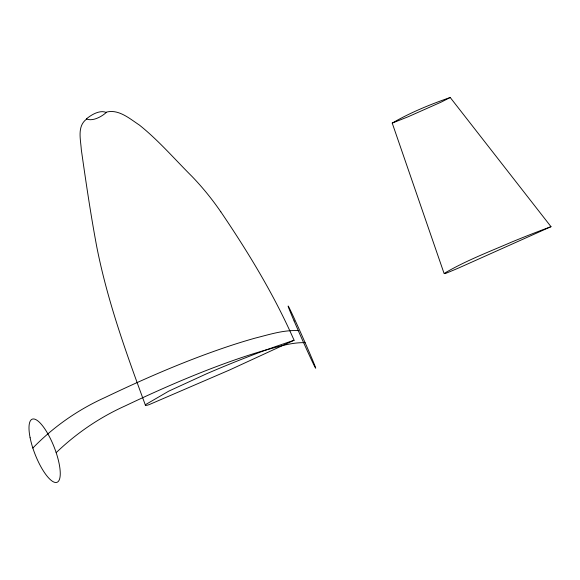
<?xml version="1.0" encoding="UTF-8"?>
<svg xmlns="http://www.w3.org/2000/svg" width="580" height="580" viewBox="0 0 580 580"><rect width="100%" height="100%" fill="white"/><g stroke="black" fill="none" stroke-linecap="round" stroke-linejoin="round"><path stroke-width="0.87" d="M444.128 273.579L392.225 123.083C410.466 112.513 430.302 104.393 450.218 97.498L551 226.671L459.447 267.641A244.165 59.363 -26.8 0 1 453.045 270.36L446.1 273.238A2.153 0.428 -25.4 0 1 444.541 273.564A2.153 0.428 -25.4 0 1 445.433 272.673C466.545 260.391 489.505 251.662 511.864 241.983A224.75 36.591 -25.1 0 1 550.993 226.686M32.835 448.05C53.447 426.822 78.003 409.683 104.973 397.525C145.609 378.087 187.043 360.1 229.811 345.876A151.51 29.29 -22.3 0 1 240.352 342.497A157.673 30.319 -22.2 0 1 255.186 338.111C269.272 334.58 283.591 329.839 298.294 330.629M56.158 452.683C76.328 433.282 99.688 417.375 125.215 405.891C163.154 387.868 201.768 371.084 241.57 357.592A142.404 25.948 -22.4 0 1 251.365 354.387A148.226 26.869 -22.4 0 1 265.14 350.197C278.212 346.782 291.45 342.28 305.116 342.671M86.406 119.241C76.959 126.404 80.7 139.678 81.309 149.662C85.934 182.055 90.69 214.462 96.729 246.63C107.43 301.071 126.331 353.416 145.464 405.348M294.089 340.257L229.412 370.055L149.865 404.333A4.27 0.848 -21.7 0 1 145.826 405.405A4.27 0.848 -21.7 0 1 146.232 404.231L168.715 391.166L206.407 373.853A209.213 35.358 -22.7 0 1 251.27 355.525A169.527 29.732 -22.8 0 1 275.326 346.644L294.089 340.257C274.246 295.031 248.465 252.648 220.82 211.816M106.249 112.179C118.603 108.772 129.768 118.769 139.352 125.034C158.594 140.403 174.696 159.225 192.111 176.545A340.402 298.424 -62.4 0 1 220.806 211.831M392.239 123.112L408.342 116.681L441.322 102.037L450.218 97.498M86.391 118.951C92.561 121.626 101.413 116.863 106.263 112.498C100.166 109.606 91.248 114.695 86.391 118.951M294.082 320.921A34.155 0.696 66.1 0 0 315.672 368.227A34.155 0.696 66.1 0 0 295.807 321.856A34.155 0.696 66.1 0 0 294.082 320.921M30.116 437.77A33.923 10.194 68.5 0 0 56.883 482.35A33.923 10.194 68.5 0 0 46.842 432.071A33.923 10.194 68.5 0 0 30.116 437.77"/></g></svg>
